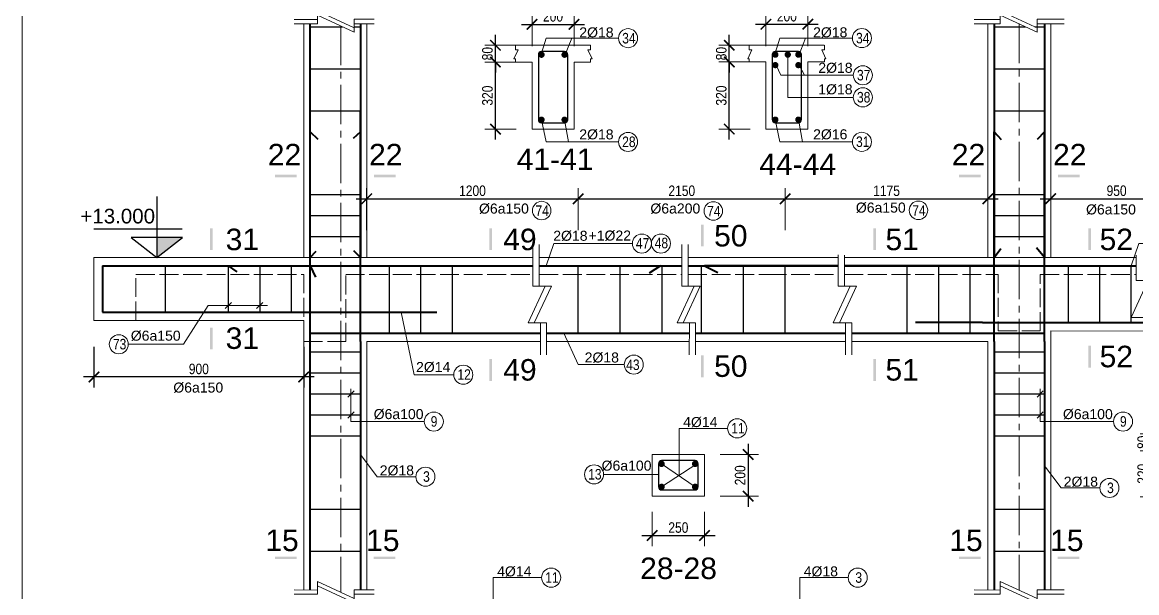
# Model space of a CAD drawing. Header units: inches. Extents: x 1604615 to 1925968, y -294302 to 52467.
# Drawn here: x 1641421 to 1662672, y -145385 to -134507 of the extents above; entities that cross this region are included whole.
import ezdxf

# ---------------------------------------------------------------- set-up
doc = ezdxf.new("R2010")
doc.units = ezdxf.units.IN
doc.header["$LTSCALE"] = 20
doc.header["$MEASUREMENT"] = 0
doc.linetypes.add('ACAD_ISO02W100', pattern=[15, 12, -3])
doc.linetypes.add('CENTER2', pattern=[1.125, 0.75, -0.125, 0.125, -0.125])
doc.layers.get('0').update_dxf_attribs({"lineweight": 13})
for name, color, linetype, lineweight in [('BORDER', 3, 'Continuous', 40), ('Duong bao', 4, 'Continuous', 30), ('net 0.2', 5, 'Continuous', 20), ('net dut', 7, 'Continuous', 9), ('truc', 16, 'CENTER2', 9)]:
    doc.layers.add(name, color=color, linetype=linetype, lineweight=lineweight)
doc.layers.add('kt', color=7, linetype='Continuous')
doc.layers.add('TEXT', color=9, linetype='Continuous')
doc.styles.add('chu', font='VHELVCN.TTF')
doc.styles.add('thep', font='ARIAL.TTF')
doc.dimstyles.new('tl100', dxfattribs={"dimscale": 100, "dimtxt": 2, "dimasz": 2, "dimexe": 2, "dimexo": 5, "dimgap": 0.5, "dimtad": 1, "dimdec": 0, "dimzin": 0, "dimdsep": 46, "dimtxsty": 'chu', "dimblk": 'ARCHTICK', "dimcen": 1, "dimdle": 2, "dimclrd": 1, "dimclre": 1, "dimclrt": 2, "dimadec": 0, "dimazin": 0, "dimtfac": 1, "dimtdec": 0, "dimtix": 1, "dimtofl": 0, "dimtmove": 0, "dimatfit": 3, "dimldrblk": 'ARCHTICK', "dimfxl": 1, "dimtolj": 1, "dimtzin": 0, "dimarcsym": 0})
doc.dimstyles.new('tl25', dxfattribs={"dimscale": 100, "dimtxt": 2, "dimasz": 2, "dimexe": 2, "dimexo": 3, "dimgap": 0.5, "dimtad": 1, "dimdec": 0, "dimlfac": 0.25, "dimdsep": 46, "dimtxsty": 'chu', "dimblk": 'ARCHTICK', "dimcen": 8, "dimdle": 2, "dimclrd": 1, "dimclre": 1, "dimclrt": 2, "dimadec": 0, "dimazin": 0, "dimtfac": 0.1, "dimtdec": 0, "dimtix": 1, "dimtmove": 2, "dimatfit": 3, "dimldrblk": 'ARCHTICK', "dimfxl": 6, "dimfxlon": 1, "dimtolj": 1, "dimlwe": -1, "dimarcsym": 0})

# ---------------------------------------------------------------- blocks, each defined once
blk = doc.blocks.new('_ArchTick')
at = {"color": 0, "linetype": 'ByBlock', "const_width": 0.15}
blk.add_lwpolyline([(-0.5, -0.5), (0.5, 0.5)], dxfattribs=at)
blk = doc.blocks.new('*D758')
at = {"color": 1, "lineweight": -2}
for p, q in [((1642788, -140693), (1642788, -141470)), ((1646788, -140693), (1646788, -141470)), ((1646988, -141270), (1642588, -141270))]:
    blk.add_line(p, q, dxfattribs=at)
at = {"layer": 'Defpoints', "color": 0}
for p in [(1642788, -140193), (1646788, -140193), (1642788, -141270)]:
    blk.add_point(p, dxfattribs=at)
at = {"color": 1, "lineweight": -2, "xscale": 200, "yscale": 200, "zscale": 200, "rotation": 180}
blk.add_blockref('_ArchTick', (1642788, -141270), dxfattribs=at)
at = {"color": 1, "lineweight": -2, "xscale": 200, "yscale": 200, "zscale": 200}
blk.add_blockref('_ArchTick', (1646788, -141270), dxfattribs=at)
at = {"color": 2, "insert": (1644788, -141118), "char_height": 200, "attachment_point": 5, "style": 'chu'}
blk.add_mtext('\\A1;900', dxfattribs=at)
blk = doc.blocks.new('*D760')
at = {"color": 1}
for p, q in [((1647988, -138473), (1647988, -137673)), ((1652023, -138473), (1652023, -137673))]:
    blk.add_line(p, q, dxfattribs=at)
at = {"color": 1, "lineweight": -2}
blk.add_line((1647788, -137873), (1652223, -137873), dxfattribs=at)
at = {"layer": 'Defpoints', "color": 0}
for p in [(1652023, -137873), (1647988, -138993), (1652023, -139153)]:
    blk.add_point(p, dxfattribs=at)
at = {"color": 1, "lineweight": -2, "xscale": 200, "yscale": 200, "zscale": 200, "rotation": 180}
blk.add_blockref('_ArchTick', (1647988, -137873), dxfattribs=at)
at = {"color": 1, "lineweight": -2, "xscale": 200, "yscale": 200, "zscale": 200}
blk.add_blockref('_ArchTick', (1652023, -137873), dxfattribs=at)
at = {"color": 2, "insert": (1650006, -137721), "char_height": 200, "attachment_point": 5, "style": 'chu'}
blk.add_mtext('\\A1;1200', dxfattribs=at)
blk = doc.blocks.new('*D761')
at = {"color": 1}
for p, q in [((1652023, -138473), (1652023, -137673)), ((1655971, -138473), (1655971, -137673))]:
    blk.add_line(p, q, dxfattribs=at)
at = {"color": 1, "lineweight": -2}
blk.add_line((1651823, -137873), (1656171, -137873), dxfattribs=at)
at = {"layer": 'Defpoints', "color": 0}
for p in [(1655971, -137873), (1652023, -139153), (1655971, -140433)]:
    blk.add_point(p, dxfattribs=at)
at = {"color": 1, "lineweight": -2, "xscale": 200, "yscale": 200, "zscale": 200, "rotation": 180}
blk.add_blockref('_ArchTick', (1652023, -137873), dxfattribs=at)
at = {"color": 1, "lineweight": -2, "xscale": 200, "yscale": 200, "zscale": 200}
blk.add_blockref('_ArchTick', (1655971, -137873), dxfattribs=at)
at = {"color": 2, "insert": (1653997, -137721), "char_height": 200, "attachment_point": 5, "style": 'chu'}
blk.add_mtext('\\A1;2150', dxfattribs=at)
blk = doc.blocks.new('*D556')
at = {"color": 1}
for p, q in [((1655971, -138473), (1655971, -137673)), ((1659832, -138473), (1659832, -137673))]:
    blk.add_line(p, q, dxfattribs=at)
at = {"color": 1, "lineweight": -2}
blk.add_line((1655771, -137873), (1660032, -137873), dxfattribs=at)
at = {"layer": 'Defpoints', "color": 0}
for p in [(1659832, -137873), (1655971, -140833), (1659832, -140993)]:
    blk.add_point(p, dxfattribs=at)
at = {"color": 1, "lineweight": -2, "xscale": 200, "yscale": 200, "zscale": 200, "rotation": 180}
blk.add_blockref('_ArchTick', (1655971, -137873), dxfattribs=at)
at = {"color": 1, "lineweight": -2, "xscale": 200, "yscale": 200, "zscale": 200}
blk.add_blockref('_ArchTick', (1659832, -137873), dxfattribs=at)
at = {"color": 2, "insert": (1657902, -137721), "char_height": 200, "attachment_point": 5, "style": 'chu'}
blk.add_mtext('\\A1;1175', dxfattribs=at)
blk = doc.blocks.new('kk')
at = {"ltscale": 0.1}
for p, q in [((-71, 1140), (-71, 350)), ((49, 350), (49, 1140)), ((-162, -350), (162, 350)), ((-71, 350), (281, 350)), ((281, 350), (-44, -350)), ((162, 350), (49, 350)), ((73, -350), (-162, -350)), ((-44, -350), (189, -350)), ((71, -962), (73, -350)), ((189, -350), (189, -962))]:
    blk.add_line(p, q, dxfattribs=at)
blk = doc.blocks.new('*D557')
at = {"color": 1}
for p, q in [((1661032, -138472), (1661032, -137672)), ((1663546, -138472), (1663546, -137672))]:
    blk.add_line(p, q, dxfattribs=at)
at = {"color": 1, "lineweight": -2}
blk.add_line((1660832, -137872), (1663746, -137872), dxfattribs=at)
at = {"layer": 'Defpoints', "color": 0}
for p in [(1663546, -137872), (1661032, -138993), (1663546, -139313)]:
    blk.add_point(p, dxfattribs=at)
at = {"color": 1, "lineweight": -2, "xscale": 200, "yscale": 200, "zscale": 200, "rotation": 180}
blk.add_blockref('_ArchTick', (1661032, -137872), dxfattribs=at)
at = {"color": 1, "lineweight": -2, "xscale": 200, "yscale": 200, "zscale": 200}
blk.add_blockref('_ArchTick', (1663546, -137872), dxfattribs=at)
at = {"color": 2, "insert": (1662289, -137720), "char_height": 200, "attachment_point": 5, "style": 'chu'}
blk.add_mtext('\\A1;950', dxfattribs=at)
blk = doc.blocks.new('*D821')
at = {"color": 1, "lineweight": -2}
blk.add_line((1655263, -142547), (1655263, -143745), dxfattribs=at)
at = {"color": 1}
for p, q in [((1654731, -142747), (1655463, -142747)), ((1654731, -143545), (1655463, -143545))]:
    blk.add_line(p, q, dxfattribs=at)
at = {"layer": 'Defpoints', "color": 0}
for p in [(1654431, -142747), (1654431, -143545), (1655263, -143545)]:
    blk.add_point(p, dxfattribs=at)
at = {"color": 1, "lineweight": -2, "xscale": 200, "yscale": 200, "zscale": 200}
for p, rotation in [((1655263, -142747), 90), ((1655263, -143545), 270)]:
    blk.add_blockref('_ArchTick', p, dxfattribs=dict(at, rotation=rotation))
at = {"color": 2, "insert": (1655111, -143146), "char_height": 200, "attachment_point": 5, "rotation": 90, "style": 'chu'}
blk.add_mtext('\\A1;200', dxfattribs=at)
blk = doc.blocks.new('*D822')
at = {"color": 1}
for p, q in [((1653433, -143845), (1653433, -144495)), ((1654431, -143845), (1654431, -144495))]:
    blk.add_line(p, q, dxfattribs=at)
at = {"color": 1, "lineweight": -2}
blk.add_line((1653233, -144295), (1654631, -144295), dxfattribs=at)
at = {"layer": 'Defpoints', "color": 0}
for p in [(1653433, -143545), (1654431, -143545), (1654431, -144295)]:
    blk.add_point(p, dxfattribs=at)
at = {"color": 1, "lineweight": -2, "xscale": 200, "yscale": 200, "zscale": 200, "rotation": 180}
blk.add_blockref('_ArchTick', (1653433, -144295), dxfattribs=at)
at = {"color": 1, "lineweight": -2, "xscale": 200, "yscale": 200, "zscale": 200}
blk.add_blockref('_ArchTick', (1654431, -144295), dxfattribs=at)
at = {"color": 2, "insert": (1653932, -144143), "char_height": 200, "attachment_point": 5, "style": 'chu'}
blk.add_mtext('\\A1;250', dxfattribs=at)
blk = doc.blocks.new('*D828')
at = {"color": 1, "lineweight": -2}
blk.add_line((1662939, -143756), (1662939, -142476), dxfattribs=at)
at = {"color": 1}
for p, q in [((1663337, -142676), (1662739, -142676)), ((1663337, -143556), (1662739, -143556))]:
    blk.add_line(p, q, dxfattribs=at)
at = {"layer": 'Defpoints', "color": 0}
for p in [(1662939, -142676), (1663637, -142676), (1663637, -143556)]:
    blk.add_point(p, dxfattribs=at)
at = {"color": 1, "lineweight": -2, "xscale": 200, "yscale": 200, "zscale": 200}
for p, rotation in [((1662939, -142676), 90), ((1662939, -143556), 270)]:
    blk.add_blockref('_ArchTick', p, dxfattribs=dict(at, rotation=rotation))
at = {"color": 2, "insert": (1662787, -143116), "char_height": 200, "attachment_point": 5, "rotation": 90, "style": 'chu'}
blk.add_mtext('\\A1;220', dxfattribs=at)
blk = doc.blocks.new('*D829')
at = {"color": 1, "lineweight": -2}
for p, q in [((1662939, -142356), (1662939, -142156)), ((1662939, -142676), (1662939, -142356)), ((1662939, -142676), (1662939, -142876))]:
    blk.add_line(p, q, dxfattribs=at)
at = {"color": 1}
for p, q in [((1663337, -142356), (1662739, -142356)), ((1663337, -142676), (1662739, -142676))]:
    blk.add_line(p, q, dxfattribs=at)
at = {"layer": 'Defpoints', "color": 0}
for p in [(1662939, -142356), (1663637, -142356), (1663637, -142676)]:
    blk.add_point(p, dxfattribs=at)
at = {"color": 1, "lineweight": -2, "xscale": 200, "yscale": 200, "zscale": 200}
for p, rotation in [((1662939, -142356), 270), ((1662939, -142676), 90)]:
    blk.add_blockref('_ArchTick', p, dxfattribs=dict(at, rotation=rotation))
at = {"color": 2, "insert": (1662787, -142516), "char_height": 200, "attachment_point": 5, "rotation": 90, "style": 'chu'}
blk.add_mtext('\\A1;80', dxfattribs=at)
blk = doc.blocks.new('*D631')
at = {"color": 1}
for p, q in [((1651142, -134965), (1651142, -134346)), ((1651942, -134965), (1651942, -134346))]:
    blk.add_line(p, q, dxfattribs=at)
at = {"color": 1, "lineweight": -2}
blk.add_line((1650942, -134546), (1652142, -134546), dxfattribs=at)
at = {"layer": 'Defpoints', "color": 0}
for p in [(1651942, -134546), (1651142, -135265), (1651942, -135265)]:
    blk.add_point(p, dxfattribs=at)
at = {"color": 1, "lineweight": -2, "xscale": 200, "yscale": 200, "zscale": 200, "rotation": 180}
blk.add_blockref('_ArchTick', (1651142, -134546), dxfattribs=at)
at = {"color": 1, "lineweight": -2, "xscale": 200, "yscale": 200, "zscale": 200}
blk.add_blockref('_ArchTick', (1651942, -134546), dxfattribs=at)
at = {"color": 2, "insert": (1651542, -134394), "char_height": 200, "attachment_point": 5, "style": 'chu'}
blk.add_mtext('\\A1;200', dxfattribs=at)
blk = doc.blocks.new('*D632')
at = {"color": 1, "lineweight": -2}
blk.add_line((1650444, -136745), (1650444, -135065), dxfattribs=at)
at = {"color": 1}
for p, q in [((1650842, -135265), (1650244, -135265)), ((1650842, -136545), (1650244, -136545))]:
    blk.add_line(p, q, dxfattribs=at)
at = {"layer": 'Defpoints', "color": 0}
for p in [(1650444, -135265), (1651142, -135265), (1651142, -136545)]:
    blk.add_point(p, dxfattribs=at)
at = {"color": 1, "lineweight": -2, "xscale": 200, "yscale": 200, "zscale": 200}
for p, rotation in [((1650444, -135265), 90), ((1650444, -136545), 270)]:
    blk.add_blockref('_ArchTick', p, dxfattribs=dict(at, rotation=rotation))
at = {"color": 2, "insert": (1650292, -135905), "char_height": 200, "attachment_point": 5, "rotation": 90, "style": 'chu'}
blk.add_mtext('\\A1;320', dxfattribs=at)
blk = doc.blocks.new('*D633')
at = {"color": 1}
for p, q in [((1650842, -134945), (1650244, -134945)), ((1650842, -135265), (1650244, -135265))]:
    blk.add_line(p, q, dxfattribs=at)
at = {"color": 1, "lineweight": -2}
for p, q in [((1650444, -134945), (1650444, -134745)), ((1650444, -135265), (1650444, -134945)), ((1650444, -135265), (1650444, -135465))]:
    blk.add_line(p, q, dxfattribs=at)
at = {"layer": 'Defpoints', "color": 0}
for p in [(1650444, -134945), (1651142, -134945), (1651142, -135265)]:
    blk.add_point(p, dxfattribs=at)
at = {"color": 1, "lineweight": -2, "xscale": 200, "yscale": 200, "zscale": 200}
for p, rotation in [((1650444, -134945), 270), ((1650444, -135265), 90)]:
    blk.add_blockref('_ArchTick', p, dxfattribs=dict(at, rotation=rotation))
at = {"color": 2, "insert": (1650292, -135105), "char_height": 200, "attachment_point": 5, "rotation": 90, "style": 'chu'}
blk.add_mtext('\\A1;80', dxfattribs=at)
blk = doc.blocks.new('*D640')
at = {"color": 1}
for p, q in [((1655601, -134964), (1655601, -134344)), ((1656401, -134964), (1656401, -134344))]:
    blk.add_line(p, q, dxfattribs=at)
at = {"color": 1, "lineweight": -2}
blk.add_line((1655401, -134544), (1656601, -134544), dxfattribs=at)
at = {"layer": 'Defpoints', "color": 0}
for p in [(1656401, -134544), (1655601, -135264), (1656401, -135264)]:
    blk.add_point(p, dxfattribs=at)
at = {"color": 1, "lineweight": -2, "xscale": 200, "yscale": 200, "zscale": 200, "rotation": 180}
blk.add_blockref('_ArchTick', (1655601, -134544), dxfattribs=at)
at = {"color": 1, "lineweight": -2, "xscale": 200, "yscale": 200, "zscale": 200}
blk.add_blockref('_ArchTick', (1656401, -134544), dxfattribs=at)
at = {"color": 2, "insert": (1656001, -134392), "char_height": 200, "attachment_point": 5, "style": 'chu'}
blk.add_mtext('\\A1;200', dxfattribs=at)
blk = doc.blocks.new('*D641')
at = {"color": 1, "lineweight": -2}
blk.add_line((1654903, -136744), (1654903, -135064), dxfattribs=at)
at = {"color": 1}
for p, q in [((1655301, -135264), (1654703, -135264)), ((1655301, -136544), (1654703, -136544))]:
    blk.add_line(p, q, dxfattribs=at)
at = {"layer": 'Defpoints', "color": 0}
for p in [(1654903, -135264), (1655601, -135264), (1655601, -136544)]:
    blk.add_point(p, dxfattribs=at)
at = {"color": 1, "lineweight": -2, "xscale": 200, "yscale": 200, "zscale": 200}
for p, rotation in [((1654903, -135264), 90), ((1654903, -136544), 270)]:
    blk.add_blockref('_ArchTick', p, dxfattribs=dict(at, rotation=rotation))
at = {"color": 2, "insert": (1654751, -135904), "char_height": 200, "attachment_point": 5, "rotation": 90, "style": 'chu'}
blk.add_mtext('\\A1;320', dxfattribs=at)
blk = doc.blocks.new('*D642')
at = {"color": 1}
for p, q in [((1655301, -134944), (1654703, -134944)), ((1655301, -135264), (1654703, -135264))]:
    blk.add_line(p, q, dxfattribs=at)
at = {"color": 1, "lineweight": -2}
for p, q in [((1654903, -134944), (1654903, -134744)), ((1654903, -135264), (1654903, -134944)), ((1654903, -135264), (1654903, -135464))]:
    blk.add_line(p, q, dxfattribs=at)
at = {"layer": 'Defpoints', "color": 0}
for p in [(1654903, -134944), (1655601, -134944), (1655601, -135264)]:
    blk.add_point(p, dxfattribs=at)
at = {"color": 1, "lineweight": -2, "xscale": 200, "yscale": 200, "zscale": 200}
for p, rotation in [((1654903, -134944), 270), ((1654903, -135264), 90)]:
    blk.add_blockref('_ArchTick', p, dxfattribs=dict(at, rotation=rotation))
at = {"color": 2, "insert": (1654751, -135104), "char_height": 200, "attachment_point": 5, "rotation": 90, "style": 'chu'}
blk.add_mtext('\\A1;80', dxfattribs=at)

msp = doc.modelspace()

# ---------------------------------------------------------------- hatches: boundary and pattern name
at = {"layer": 'kt'}
msp.add_hatch(color=256, dxfattribs=at).paths.add_polyline_path([(1644477, -138609.7), (1643987.4, -138993.4), (1643987.4, -138609.7)])
msp.add_hatch(color=256, dxfattribs=at).paths.add_polyline_path([(1644477, -138609.7), (1643987.4, -138993.4), (1643987.4, -138609.7)])

# ---------------------------------------------------------------- linework, layer by layer
at = {"ltscale": 0.1}
for p, q in [((1646788.4, -134534.2), (1646788.4, -138993.4)), ((1647988.4, -134534.2), (1647988.4, -138993.4)), ((1659831.9, -134534.2), (1659831.9, -138993.4)), ((1661031.9, -134534.2), (1661031.9, -138993.4)), ((1656977.4, -138944), (1656977.4, -139536.8)), ((1657097.4, -139536.8), (1657097.4, -138945.5)), ((1662659, -138948), (1662659, -139433.7)), ((1642788.4, -140193.4), (1642788.4, -138993.4)), ((1646788.4, -138993.4), (1647988.4, -138993.4)), ((1659631.9, -138993.4), (1661231.9, -138993.4)), ((1656885.7, -140237.2), (1657210.6, -139536.8)), ((1656977.4, -139536.8), (1657329.1, -139536.8)), ((1657329.1, -139536.8), (1657004.2, -140237.2)), ((1657210.6, -139536.8), (1657097.4, -139536.8)), ((1662567.3, -140134.2), (1662892.2, -139433.7)), ((1662659, -139433.7), (1663010.7, -139433.7)), ((1646788.4, -140193.4), (1642788.4, -140193.4)), ((1646788.4, -140193.4), (1646788.4, -145332.1)), ((1657120.8, -140237.2), (1656885.7, -140237.2)), ((1657004.2, -140237.2), (1657237.4, -140237.2)), ((1657118.6, -140849.3), (1657120.8, -140237.2)), ((1657237.4, -140237.2), (1657237.4, -140849.3)), ((1662802.4, -140134.2), (1662567.3, -140134.2)), ((1661031.9, -140393.5), (1661031.9, -145332.1)), ((1661031.9, -140393.5), (1662801.5, -140393.9)), ((1647988.4, -140593.4), (1647988.4, -145332.1)), ((1647988.4, -140593.4), (1651300.5, -140593.9)), ((1651418.4, -140593.5), (1654140.1, -140593.9)), ((1654258, -140593.4), (1657119.5, -140593.4)), ((1657237.4, -140593.4), (1659831.9, -140593.4)), ((1659831.9, -140593.4), (1659831.9, -145332.1))]:
    msp.add_line(p, q, dxfattribs=at)
for p, q in [((1651142.2, -134945.2), (1650829.8, -134945.2)), ((1651942.2, -134945.2), (1651142.2, -134945.2)), ((1651942.2, -134945.2), (1652254.6, -134945.2)), ((1655601, -134943.6), (1655288.6, -134943.6)), ((1656401, -134943.6), (1655601, -134943.6)), ((1656401, -134943.6), (1656713.4, -134943.6)), ((1656018, -135123.6), (1656018, -135938.2)), ((1651142.2, -135265.2), (1650826.2, -135265.2)), ((1651142.2, -135265.2), (1651142.2, -136545.2)), ((1651942.2, -136545.2), (1651942.2, -135265.2)), ((1651942.2, -135265.2), (1652258.2, -135265.2)), ((1655601, -135263.6), (1655285, -135263.6)), ((1655601, -135263.6), (1655601, -136543.6)), ((1656238, -135323.6), (1656338.4, -135517.4)), ((1656401, -136543.6), (1656401, -135263.6)), ((1656401, -135263.6), (1656717, -135263.6)), ((1656018, -135938.2), (1657266.1, -135938.2)), ((1651142.2, -136545.2), (1651942.2, -136545.2)), ((1655601, -136543.6), (1656401, -136543.6)), ((1645288.6, -139967.9), (1645408.3, -139847.3)), ((1645888.6, -139967.9), (1646008.3, -139847.3)), ((1647628.2, -141653.7), (1647747.9, -141533.2)), ((1660771.7, -141653.7), (1660891.4, -141533.2)), ((1647628.2, -142053.7), (1647747.9, -141933.2)), ((1660771.7, -142053.7), (1660891.4, -141933.2)), ((1653947.1, -143146.4), (1653947.1, -142250)), ((1653947.1, -142250), (1654870.7, -142250)), ((1654431.1, -142746.5), (1653433.1, -142746.5)), ((1653433.1, -142746.5), (1653433.1, -143544.5)), ((1654431.1, -143544.5), (1654431.1, -142746.5)), ((1653613.1, -142928.3), (1654251.1, -143364.5)), ((1653613.1, -143364.5), (1654281.1, -142928.3)), ((1653553.1, -143128.4), (1652500.7, -143128.4)), ((1653433.1, -143544.5), (1654431.1, -143544.5)), ((1650400.3, -145994), (1650400.3, -145097.6)), ((1650400.3, -145097.6), (1651323.9, -145097.6)), ((1656246.2, -145994), (1656246.2, -145097.6)), ((1656246.2, -145097.6), (1657169.8, -145097.6))]:
    msp.add_line(p, q)
msp.add_lwpolyline([(1641421, -112419.5), (1676538.2, -112419.5), (1676538.2, -159284.5), (1641421, -159284.5)], close=True)
for points in [[(1646605.7, -134451.1), (1647048.2, -134452.6), (1647048.2, -134288), (1647749.8, -134613.5), (1647749.8, -134534.2), (1648129.3, -134534.2)], [(1659574.5, -134450.9), (1660071.7, -134452.6), (1660071.7, -134288), (1660730, -134593.4)], [(1648129.3, -134450.2), (1647749.8, -134450.2), (1647749.8, -134696.4), (1647048.2, -134371), (1647048.2, -134534.2), (1646605.7, -134534.2)], [(1661289.2, -134450.2), (1660773.2, -134450.2), (1660773.2, -134696.4), (1660071.7, -134371), (1660071.7, -134534.2), (1659574.5, -134534.2)], [(1660773.2, -134613.5), (1660773.2, -134534.2), (1661289.2, -134534.2)], [(1642788.4, -138993.4), (1646788.4, -138993.4)], [(1647988.4, -138993.4), (1651158.4, -138993.4)], [(1651278.4, -138993.4), (1653998, -138993.4)], [(1654118, -138993.4), (1656977.4, -138993.4)], [(1657097.4, -138993.4), (1659631.9, -138993.4)], [(1661231.9, -138993.4), (1662659, -138993.4)], [(1646605.7, -145331.4), (1647048.2, -145333), (1647048.2, -145168.4), (1647749.8, -145493.9), (1647749.8, -145414.6), (1648129.3, -145414.6)], [(1648129.3, -145330.6), (1647749.8, -145330.6), (1647749.8, -145576.8), (1647048.2, -145251.4), (1647048.2, -145414.6), (1646605.7, -145414.6)], [(1659574.5, -145331.3), (1660071.7, -145333), (1660071.7, -145168.4), (1660773.2, -145493.9), (1660773.2, -145414.6), (1661289.2, -145414.6)], [(1661289.2, -145330.6), (1660773.2, -145330.6), (1660773.2, -145576.8), (1660071.7, -145251.4), (1660071.7, -145414.6), (1659574.5, -145414.6)]]:
    msp.add_lwpolyline(points, dxfattribs=at)
for points in [[(1650826.2, -134945.2), (1650826.2, -135033.9), (1650877.1, -135033.9), (1650796.3, -135202.3), (1650826.2, -135202.3), (1650826.2, -135265.2)], [(1651322.2, -135095.2), (1651410.9, -134810.4), (1652791.1, -134810.4)], [(1651762.2, -135155.2), (1651900.2, -134810.4)], [(1652258.2, -134945.2), (1652258.2, -135033.9), (1652207.3, -135033.9), (1652288, -135202.3), (1652258.2, -135202.3), (1652258.2, -135265.2)], [(1655285, -134943.6), (1655285, -135032.3), (1655335.9, -135032.3), (1655255.2, -135200.7), (1655285, -135200.7), (1655285, -135263.6)], [(1655781, -135093.6), (1655869.7, -134808.8), (1657249.9, -134808.8)], [(1656221, -135153.6), (1656359, -134808.8)], [(1656717, -134943.6), (1656717, -135032.3), (1656666.1, -135032.3), (1656746.9, -135200.7), (1656717, -135200.7), (1656717, -135263.6)], [(1655798, -135323.6), (1655886.7, -135517.4), (1657268.3, -135517.4)], [(1651322.2, -136365.2), (1651410.9, -136788.7), (1652791.1, -136788.7)], [(1651762.2, -136365.2), (1651839.6, -136788.7)], [(1655781, -136363.6), (1655869.7, -136787.2), (1657249.9, -136787.2)], [(1656221, -136363.6), (1656298.4, -136787.2)], [(1651409.7, -139153.4), (1651555.8, -138726.6), (1653054.6, -138726.6)], [(1662569.2, -139153.4), (1662715.2, -138726.6), (1664214, -138726.6)], [(1646097.7, -139907.6), (1644965.3, -139907.6), (1644492.7, -140647), (1643443.2, -140647)], [(1648645.9, -140033.4), (1648895.4, -141227.2), (1649649.1, -141227.2)], [(1651745.8, -140433.5), (1652024.2, -141035.3), (1652900.1, -141035.3)], [(1647688.1, -141499), (1647688.1, -142120.9), (1649086.3, -142120.9)], [(1660831.5, -141499), (1660831.5, -142120.9), (1662229.8, -142120.9)], [(1647868.4, -142747.4), (1648190.5, -143171.9), (1648926.9, -143171.9)], [(1660911.9, -142962.8), (1661234, -143387.2), (1661970.3, -143387.2)]]:
    msp.add_lwpolyline(points)
at = {"const_width": 60}
for points in [[(1651292.2, -135125.2, -1), (1651352.2, -135125.2, -1)], [(1651792.2, -135125.2, 1), (1651732.2, -135125.2, 1)], [(1655751, -135123.6, -1), (1655811, -135123.6, -1)], [(1655988, -135123.6, -1), (1656048, -135123.6, -1)], [(1656251, -135123.6, 1), (1656191, -135123.6, 1)], [(1655751, -135323.6, -1), (1655811, -135323.6, -1)], [(1656251, -135323.6, 1), (1656191, -135323.6, 1)], [(1651292.2, -136365.2, 1), (1651352.2, -136365.2, 1)], [(1651792.2, -136365.2, -1), (1651732.2, -136365.2, -1)], [(1655751, -136363.6, 1), (1655811, -136363.6, 1)], [(1656251, -136363.6, -1), (1656191, -136363.6, -1)], [(1653583.1, -142928.3, -1), (1653643.1, -142928.3, -1)], [(1654281.1, -142928.3, 1), (1654221.1, -142928.3, 1)], [(1653583.1, -143364.5, 1), (1653643.1, -143364.5, 1)], [(1654281.1, -143364.5, -1), (1654221.1, -143364.5, -1)]]:
    msp.add_lwpolyline(points, format="xyb", close=True, dxfattribs=at)
for centre, radius in [((1652973, -134810.4), 181.9), ((1657431.8, -134808.8), 181.9), ((1657450.2, -135517.4), 181.9), ((1657450.2, -135938.2), 181.9), ((1652973, -136788.7), 181.9), ((1657431.8, -136787.2), 181.9), ((1651325.5, -138097.5), 176.4), ((1658510.5, -138092.4), 176.4), ((1654598.5, -138105.4), 176.4), ((1653236.5, -138726.6), 181.9), ((1653600.3, -138726.6), 181.9), ((1643261.3, -140647), 181.9), ((1653082, -141035.3), 181.9), ((1649831, -141227.2), 181.9), ((1649268.2, -142120.9), 181.9), ((1662411.7, -142120.9), 181.9), ((1655052.6, -142250), 181.9), ((1649108.8, -143171.9), 181.9), ((1652323.9, -143128.4), 181.9), ((1662152.2, -143387.2), 181.9), ((1651505.8, -145097.6), 181.9), ((1657351.7, -145097.6), 181.9)]:
    msp.add_circle(centre, radius)
for points in [[(1646655.2, -137462.4), (1646655.2, -137412.4), (1646240.9, -137462.4), (1646240.9, -137412.4)], [(1648540.3, -137462.4), (1648540.3, -137412.4), (1648126, -137462.4), (1648126, -137412.4)], [(1659698.7, -137462.4), (1659698.7, -137412.4), (1659284.4, -137462.4), (1659284.4, -137412.4)], [(1661583.8, -137462.4), (1661583.8, -137412.4), (1661169.5, -137462.4), (1661169.5, -137412.4)], [(1645048.5, -138435.1), (1644998.5, -138435.1), (1645048.5, -138849.4), (1644998.5, -138849.4)], [(1650379, -138435.1), (1650329, -138435.1), (1650379, -138849.4), (1650329, -138849.4)], [(1654414.2, -138364.4), (1654364.2, -138364.4), (1654414.2, -138778.7), (1654364.2, -138778.7)], [(1657700.8, -138435.1), (1657650.8, -138435.1), (1657700.8, -138849.4), (1657650.8, -138849.4)], [(1661800.6, -138435.1), (1661750.6, -138435.1), (1661800.6, -138849.4), (1661750.6, -138849.4)], [(1645048.5, -140330.6), (1644998.5, -140330.6), (1645048.5, -140744.9), (1644998.5, -140744.9)], [(1661800.6, -140676.4), (1661750.6, -140676.4), (1661800.6, -141090.8), (1661750.6, -141090.8)], [(1654414.2, -140860), (1654364.2, -140860), (1654414.2, -141274.3), (1654364.2, -141274.3)], [(1650379, -140930.7), (1650329, -140930.7), (1650379, -141345), (1650329, -141345)], [(1657700.8, -140930.7), (1657650.8, -140930.7), (1657700.8, -141345), (1657650.8, -141345)], [(1646655.2, -144744.1), (1646655.2, -144694.1), (1646240.9, -144744.1), (1646240.9, -144694.1)], [(1648535.4, -144744.1), (1648535.4, -144694.1), (1648121.1, -144744.1), (1648121.1, -144694.1)], [(1659698.7, -144744.1), (1659698.7, -144694.1), (1659284.4, -144744.1), (1659284.4, -144694.1)], [(1661578.9, -144744.1), (1661578.9, -144694.1), (1661164.6, -144744.1), (1661164.6, -144694.1)]]:
    msp.add_trace(points)
at = {"layer": 'BORDER', "ltscale": 0.1}
for p, q in [((1647868.4, -134534.2), (1647868.4, -138993.4)), ((1659951.9, -134534.2), (1659951.9, -138993.4)), ((1660911.9, -134534.2), (1660911.9, -138993.4)), ((1647868.4, -138993.4), (1647868.4, -136193.4)), ((1646908.4, -136593.4), (1647053.8, -136734.9)), ((1647868.4, -136593.4), (1647728.4, -136722.7)), ((1659951.9, -138993.4), (1659951.9, -136593.4)), ((1659951.9, -136593.4), (1660089.2, -136739.5)), ((1660911.9, -136593.4), (1660774.5, -136739.5)), ((1660911.9, -138993.4), (1660911.9, -136593.4)), ((1646908.4, -138993.4), (1647023.5, -138871.7)), ((1647868.4, -138993.4), (1647742.2, -138865.7)), ((1659951.9, -138993.4), (1660082, -138817.8)), ((1660911.9, -138993.4), (1660760.1, -138809.9)), ((1642948.4, -139153.4), (1651158.4, -139153.4)), ((1645348.4, -139153.4), (1645510.8, -139268.7)), ((1646908.4, -139153.4), (1647014.7, -139365.6)), ((1647868.4, -140593.4), (1647868.4, -138993.4)), ((1651278.4, -139153.4), (1653998, -139153.4)), ((1651278.4, -139153.4), (1653588.4, -139153.4)), ((1653588.4, -139153.4), (1653378.1, -139288.6)), ((1654118, -139153.4), (1656977.4, -139153.4)), ((1656977.4, -139153.4), (1654432.9, -139153.4)), ((1654432.9, -139153.4), (1654682.1, -139278)), ((1657097.4, -139153.4), (1662659, -139153.4)), ((1659951.9, -140593.4), (1659951.9, -138993.4)), ((1660911.9, -140593.4), (1660911.9, -138993.4)), ((1659731.5, -140233.4), (1658451.5, -140233.4)), ((1659731.5, -140233.4), (1662802.1, -140233.9)), ((1646908.4, -140433.4), (1651301.1, -140433.9)), ((1651418.4, -140433.5), (1654140.7, -140433.9)), ((1654258, -140433.4), (1657120.1, -140433.4)), ((1657237.4, -140433.4), (1660911.9, -140433.4)), ((1647868.4, -140593.4), (1647868.4, -145332.1)), ((1659951.9, -140593.4), (1659951.9, -145332.1)), ((1660911.9, -140593.4), (1660911.9, -145332.1))]:
    msp.add_line(p, q, dxfattribs=at)
for points in [[(1646908.4, -145332.1), (1646908.4, -134534.2)], [(1642948.4, -139153.4), (1642948.4, -140033.4)], [(1647588.4, -139153.4), (1651158.4, -139153.4)], [(1660432.9, -139153.4), (1657097.4, -139153.4)], [(1660432.9, -139153.4), (1662659, -139153.4)], [(1642948.4, -140033.4), (1642948.4, -140033.4), (1646788.4, -140033.4), (1649325.9, -140033.4)]]:
    msp.add_lwpolyline(points, dxfattribs=at)
at = {"layer": 'Duong bao', "ltscale": 0.1}
for p, q in [((1646908.4, -134593.4), (1647527.7, -134593.4)), ((1647749.8, -134593.4), (1647868.4, -134593.4)), ((1659951.9, -134593.4), (1660551.2, -134593.4)), ((1660730, -134593.4), (1660911.9, -134593.4)), ((1646908.4, -135393.4), (1647868.4, -135393.4)), ((1659951.9, -135393.4), (1660911.9, -135393.4)), ((1646908.4, -136193.4), (1647868.4, -136193.4)), ((1659951.9, -136193.4), (1660911.9, -136193.4)), ((1646908.4, -137793.4), (1647868.4, -137793.4)), ((1659951.9, -137793.4), (1660911.9, -137793.4)), ((1646908.4, -138193.4), (1647868.4, -138193.4)), ((1659951.9, -138193.4), (1660911.9, -138193.4)), ((1646908.4, -138593.4), (1647868.4, -138593.4)), ((1659951.9, -138593.4), (1660911.9, -138593.4)), ((1644148.4, -139153.4), (1644148.4, -140033.4)), ((1645348.4, -139153.4), (1645348.4, -140033.4)), ((1645948.4, -139153.4), (1645948.4, -140033.4)), ((1646548.4, -139153.4), (1646548.4, -140033.4)), ((1648423.4, -140433.4), (1648423.4, -139153.4)), ((1649023.4, -140433.4), (1649023.4, -139153.4)), ((1649623.4, -140433.4), (1649623.4, -139153.4)), ((1652023.4, -140433.4), (1652023.4, -139153.4)), ((1652823.4, -140433.4), (1652823.4, -139153.4)), ((1653623.4, -140433.4), (1653623.4, -139153.4)), ((1654371.5, -140433.4), (1654371.5, -139153.4)), ((1655171.5, -140433.4), (1655171.5, -139153.4)), ((1655971.5, -140433.4), (1655971.5, -139153.4)), ((1658296.9, -140433.4), (1658296.9, -139153.4)), ((1658896.9, -140433.4), (1658896.9, -139153.4)), ((1659496.9, -140433.4), (1659496.9, -139153.4)), ((1661369.2, -140233.4), (1661369.2, -139153.4)), ((1661969.2, -140233.4), (1661969.2, -139153.4)), ((1662569.2, -140233.4), (1662569.2, -139153.4)), ((1646908.4, -140793.4), (1647868.4, -140793.4)), ((1659951.9, -140793.4), (1660911.9, -140793.4)), ((1646908.4, -141193.4), (1647868.4, -141193.4)), ((1659951.9, -141193.4), (1660911.9, -141193.4)), ((1646908.4, -141593.4), (1647868.4, -141593.4)), ((1659951.9, -141593.4), (1660911.9, -141593.4)), ((1646908.4, -141993.4), (1647868.4, -141993.4)), ((1659951.9, -141993.4), (1660911.9, -141993.4)), ((1646908.4, -142393.4), (1647868.4, -142393.4)), ((1659951.9, -142393.4), (1660911.9, -142393.4)), ((1646908.4, -143793.4), (1647868.4, -143793.4)), ((1659951.9, -143793.4), (1660911.9, -143793.4)), ((1646908.4, -144593.4), (1647868.4, -144593.4)), ((1659951.9, -144593.4), (1660911.9, -144593.4))]:
    msp.add_line(p, q, dxfattribs=at)
at = {"layer": 'Duong bao'}
for p, q in [((1651262.2, -135125.2), (1651262.2, -136365.2)), ((1651762.2, -135065.2), (1651322.2, -135065.2)), ((1651822.2, -136365.2), (1651822.2, -135125.2)), ((1655721, -135123.6), (1655721, -136363.6)), ((1656221, -135063.6), (1655781, -135063.6)), ((1656281, -136363.6), (1656281, -135123.6)), ((1651322.2, -136425.2), (1651762.2, -136425.2)), ((1655781, -136423.6), (1656221, -136423.6)), ((1653553.1, -142926.5), (1653553.1, -143364.5)), ((1654251.1, -142866.5), (1653613.1, -142866.5)), ((1654311.1, -143364.5), (1654311.1, -142926.5)), ((1653613.1, -143424.5), (1654251.1, -143424.5))]:
    msp.add_line(p, q, dxfattribs=at)
for centre, start, end in [((1651322.2, -135125.2), 90, 180), ((1651762.2, -135125.2), 0, 90), ((1655781, -135123.6), 90, 180), ((1656221, -135123.6), 0, 90), ((1651322.2, -136365.2), 180, 270), ((1651762.2, -136365.2), 270, 0), ((1655781, -136363.6), 180, 270), ((1656221, -136363.6), 270, 0), ((1653613.1, -142926.5), 90, 180), ((1653613.1, -142933.2), 90, 180), ((1654251.1, -142926.5), 0, 90), ((1653613.1, -143364.5), 180, 270), ((1654251.1, -143364.5), 270, 0)]:
    msp.add_arc(centre, 60, start, end, dxfattribs=at)
at = {"layer": 'kt'}
for p, q in [((1644472.1, -138454.8), (1642788.4, -138454.8)), ((1644472.1, -138454.8), (1642788.4, -138454.8)), ((1643497.7, -138609.7), (1643987.4, -138993.4)), ((1643497.7, -138609.7), (1643987.4, -138993.4))]:
    msp.add_line(p, q, dxfattribs=at)
msp.add_lwpolyline([(1643987.4, -137829.8), (1643987.4, -138993.4), (1644477, -138609.7), (1643497.7, -138609.7)], dxfattribs=at)
msp.add_lwpolyline([(1643987.4, -137829.8), (1643987.4, -138993.4), (1644477, -138609.7), (1643497.7, -138609.7)], dxfattribs=at)
at = {"layer": 'net dut', "linetype": 'ACAD_ISO02W100', "ltscale": 1.5}
for p, q in [((1643588.4, -139313.4), (1646788.4, -139313.4)), ((1646788.4, -139313.4), (1646788.4, -140595.3)), ((1647588.4, -139313.4), (1651158.4, -139313.4)), ((1647588.4, -140595.3), (1647588.4, -139313.4)), ((1651278.4, -139313.4), (1653998, -139313.4)), ((1654118, -139313.4), (1655631.9, -139313.4)), ((1655631.9, -139313.4), (1656977.4, -139313.4)), ((1657097.4, -139313.4), (1660031.9, -139313.4)), ((1660031.9, -139313.4), (1660031.9, -140392.5)), ((1660831.9, -139313.4), (1662659, -139313.4)), ((1660831.9, -140392.5), (1660831.9, -139313.4)), ((1660031.9, -140392.5), (1660831.9, -140392.5)), ((1646788.4, -140595.3), (1647588.4, -140595.3))]:
    msp.add_line(p, q, dxfattribs=at)
msp.add_lwpolyline([(1642788.4, -140193.4), (1643588.4, -140193.4), (1643588.4, -139313.4)], dxfattribs=at)
at = {"layer": 'truc', "linetype": 'CENTER2', "ltscale": 50}
for points in [[(1647493.5, -134577.6), (1647493.5, -145375)], [(1660431.9, -134538.1), (1660431.9, -145332.1)]]:
    msp.add_lwpolyline(points, dxfattribs=at)

# ---------------------------------------------------------------- block references
for p in [(1651229.1, -139887), (1654068.7, -139887)]:
    msp.add_blockref('kk', p)

# ---------------------------------------------------------------- texts
at = {"layer": 'net 0.2', "char_height": 200, "width": 363.074, "style": 'chu'}
for s, insert, attachment_point in [('34', (1652861.4, -134913), 7), ('34', (1657320.2, -134911.5), 7), ('37', (1657338.7, -135414.7), 1), ('38', (1657338.7, -135835.6), 1), ('28', (1652861.4, -136686.1), 1), ('31', (1657320.2, -136684.5), 1), ('74', (1651207.7, -137999.5), 1), ('74', (1654480.7, -138007.4), 1), ('74', (1658392.7, -137994.4), 1), ('47', (1653121.8, -138622.3), 1), ('48', (1653481.4, -138616.2), 1), ('73', (1643149.7, -140544.3), 1), ('43', (1652937.3, -140937.4), 1), ('12', (1649719.4, -141124.5), 1), ('9', (1649209.6, -142018.2), 1), ('11', (1654941, -142147.3), 1), ('9', (1662353, -142018.2), 1), ('3', (1649064.7, -143069.2), 1), ('13', (1652212.3, -143025.8), 1), ('3', (1662108.2, -143284.6), 1), ('11', (1651394.2, -144995), 1), ('3', (1657307.7, -144995), 1)]:
    msp.add_mtext(s, dxfattribs=dict(at, insert=insert, attachment_point=attachment_point))
at = {"layer": 'TEXT', "style": 'thep'}
for s, height, p in [('2%%C18', 191.25, (1652042.9, -134795.1)), ('2%%C18', 191.25, (1656501.8, -134793.5)), ('2%%C18', 191.25, (1656600.5, -135470.8)), ('1%%C18', 191.25, (1656600.5, -135880.4)), ('2%%C18', 191.25, (1652042.9, -136739.9)), ('2%%C16', 191.25, (1656501.8, -136738.3)), ('22', 409.93, (1646102.7, -137235.7)), ('22', 409.93, (1648033.6, -137235.7)), ('22', 409.93, (1659146.2, -137235.7)), ('22', 409.93, (1661077, -137235.7)), ('41-41', 409.93, (1650848.9, -137324.1)), ('44-44', 409.93, (1655475.6, -137419.2)), ('+13.000', 280, (1642528.1, -138342.8)), ('%%C6a150', 191.25, (1650130.9, -138154.8)), ('%%C6a200', 191.25, (1653399.2, -138153.2)), ('%%C6a150', 191.25, (1657316.8, -138136)), ('%%C6a150', 191.25, (1661706.6, -138171.2)), ('31', 409.93, (1645298.7, -138852.4)), ('49', 409.93, (1650592.7, -138852.4)), ('2%%C18', 191.25, (1651546.5, -138673.5)), ('+1%%C22', 191.25, (1652219.5, -138669.4)), ('50', 409.93, (1654613.8, -138781.8)), ('51', 409.93, (1657881.1, -138852.4)), ('52', 409.93, (1661965, -138852.4)), ('%%C6a150', 191.25, (1643490.2, -140578.9)), ('31', 409.93, (1645298.7, -140735.2)), ('52', 409.93, (1661965, -141085.3)), ('2%%C18', 191.25, (1652145.4, -140994.5)), ('50', 409.93, (1654613.8, -141268.9)), ('2%%C14', 191.25, (1648929.7, -141176.1)), ('49', 409.93, (1650592.7, -141339.5)), ('51', 409.93, (1657881.1, -141339.5)), ('%%C6a150', 191.25, (1644301.6, -141567.7)), ('%%C6a100', 191.25, (1648121.7, -142074)), ('%%C6a100', 191.25, (1661265.2, -142074)), ('4%%C14', 191.25, (1654023.4, -142225.8)), ('2%%C18', 191.25, (1648237.2, -143147.5)), ('%%C6a100', 191.25, (1652468.7, -143056.7)), ('2%%C18', 191.25, (1661280.7, -143362.8)), ('15', 409.93, (1646055.1, -144591.2)), ('15', 409.93, (1647977.7, -144591.2)), ('15', 409.93, (1659098.6, -144591.2)), ('15', 409.93, (1661021.2, -144591.2)), ('28-28', 409.93, (1653202.9, -145123.8)), ('4%%C14', 191.25, (1650476.6, -145073.5)), ('4%%C18', 191.25, (1656322.5, -145073.5))]:
    msp.add_text(s, height=height, dxfattribs=at).set_placement(p)

# ---------------------------------------------------------------- dimensions: what is measured, and where the dimension line sits
for base, p1, p2, picture, middle in [((1651942.2, -134545.9), (1651142.2, -135265.2), (1651942.2, -135265.2), '*D631', (1651542.2, -134393.7)), ((1656401, -134544.3), (1655601, -135263.6), (1656401, -135263.6), '*D640', (1656001, -134392.2)), ((1654431.1375867, -144294.8186824), (1653433.1375867, -143544.5063572), (1654431.1375867, -143544.5063572), '*D822', (1653932.1375867, -144142.6853491))]:
    dim = msp.add_linear_dim(base=base, p1=p1, p2=p2, dimstyle='tl25')
    dim.commit()
    dim.dimension.update_dxf_attribs({"geometry": picture, "text_midpoint": middle})
for base, p1, p2, picture, middle in [((1650444.3, -134945.2), (1651142.2, -135265.2), (1651142.2, -134945.2), '*D633', (1650292.2, -135105.2)), ((1654903.1, -134943.6), (1655601, -135263.6), (1655601, -134943.6), '*D642', (1654751, -135103.6)), ((1650444.3, -135265.2), (1651142.2, -136545.2), (1651142.2, -135265.2), '*D632', (1650292.2, -135905.2)), ((1654903.1, -135263.6), (1655601, -136543.6), (1655601, -135263.6), '*D641', (1654751, -135903.6)), ((1662939.3, -142355.6), (1663637.2, -142675.6), (1663637.2, -142355.6), '*D829', (1662787.2, -142515.6)), ((1655263.4728744, -143544.5063572), (1654431.1375867, -142746.5063572), (1654431.1375867, -143544.5063572), '*D821', (1655111.3395411, -143145.5063572)), ((1662939.3, -142675.6), (1663637.2, -143555.6), (1663637.2, -142675.6), '*D828', (1662787.2, -143115.6))]:
    dim = msp.add_linear_dim(base=base, p1=p1, p2=p2, angle=90, dimstyle='tl25')
    dim.commit()
    dim.dimension.update_dxf_attribs({"geometry": picture, "text_midpoint": middle})
for base, p1, p2, text, dimstyle, picture, middle in [((1652023.4, -137872.7), (1647988.4, -138993.4), (1652023.4, -139153.4), '1200', 'tl25', '*D760', (1650005.9, -137720.6)), ((1655971.5, -137872.7), (1652023.4, -139153.4), (1655971.5, -140433.4), '2150', 'tl25', '*D761', (1653997.4, -137720.6)), ((1659831.9, -137872.7), (1655971.5, -140833.4), (1659831.9, -140993.4), '1175', 'tl25', '*D556', (1657901.7, -137720.6)), ((1663545.9, -137872.2), (1661031.9, -138993.4), (1663545.9, -139313.4), '950', 'tl25', '*D557', (1662288.9, -137720.1)), ((1642788.4, -141270.3), (1646788.4, -140193.4), (1642788.4, -140193.4), '900', 'tl100', '*D758', (1644788.4, -141118.2))]:
    dim = msp.add_linear_dim(base=base, p1=p1, p2=p2, text=text, dimstyle=dimstyle)
    dim.commit()
    dim.dimension.update_dxf_attribs({"geometry": picture, "text_midpoint": middle})

doc.saveas('drawing.dxf')
